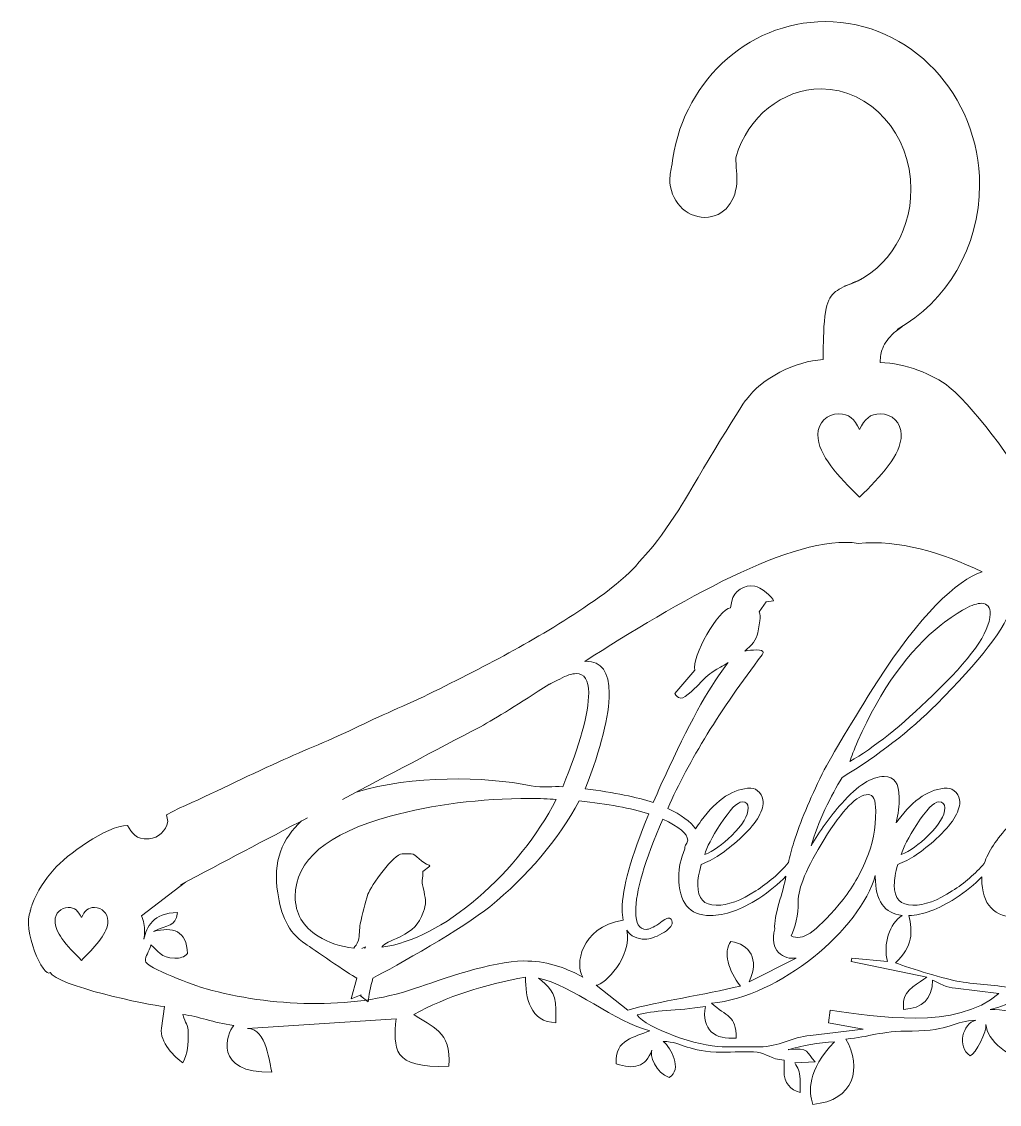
# Model space of a CAD drawing. Header units: millimetres. Extents: x -1234 to 1259, y 230 to 2117.
# Drawn here: x -703.9 to -439.3, y 1793.5 to 2086.4 of the extents above; entities that cross this region are included whole.
import ezdxf

# ---------------------------------------------------------------- set-up
doc = ezdxf.new("R2010")
doc.units = ezdxf.units.MM
doc.header["$MEASUREMENT"] = 0
doc.layers.add('layer 1', color=7, linetype='Continuous')

msp = doc.modelspace()

# ---------------------------------------------------------------- linework, layer by layer
at = {"layer": 'layer 1', "color": 250, "lineweight": 9}
for points, knots in [([(-527.9581, 2047.3845), (-525.5399, 2069.3457), (-507.8814, 2086.3915), (-486.4572, 2086.3915), (-486.4572, 2086.3915), (-463.3817, 2086.3915), (-444.6736, 2066.6144), (-444.6736, 2042.2211), (-444.6736, 2042.2211), (-444.6736, 2025.28), (-453.6937, 2010.5669), (-466.9362, 2003.1579)], [0, 0, 0, 0, 0.25, 0.25, 0.25, 0.25, 0.5, 0.5, 0.5, 0.5, 1, 1, 1, 1]), ([(-510.5632, 2049.9503), (-507.2588, 2060.5658), (-498.2104, 2068.1861), (-487.5673, 2068.1861), (-487.5673, 2068.1861), (-474.1245, 2068.1861), (-463.2295, 2056.0349), (-463.2295, 2041.0473), (-463.2295, 2041.0473), (-463.2295, 2028.4734), (-470.8958, 2017.8975), (-481.3005, 2014.8148)], [0, 0, 0, 0, 0.25, 0.25, 0.25, 0.25, 0.5, 0.5, 0.5, 0.5, 1, 1, 1, 1]), ([(-510.5632, 2049.9503), (-510.7306, 2048.923), (-510.323, 2045.1194), (-510.323, 2043.7401), (-510.323, 2043.7401), (-510.323, 2038.0563), (-513.7357, 2033.4504), (-518.9901, 2033.4504), (-518.9901, 2033.4504), (-524.2426, 2033.4504), (-528.5026, 2038.0563), (-528.5026, 2043.7401), (-528.5026, 2043.7401), (-528.5026, 2044.766), (-528.0579, 2046.383), (-527.9405, 2047.5501)], [0, 0, 0, 0, 0.2, 0.2, 0.2, 0.2, 0.4, 0.4, 0.4, 0.4, 0.6, 0.6, 0.6, 0.6, 1, 1, 1, 1]), ([(-476.7031, 2016.6331), (-478.6289, 2015.8871), (-480.5551, 2015.1399), (-482.0826, 2014.3302), (-482.0826, 2014.3302), (-483.6084, 2013.5219), (-484.7351, 2012.6481), (-485.4964, 2011.0183), (-485.4964, 2011.0183), (-486.2584, 2009.39), (-486.6574, 2007.0021), (-486.8555, 2002.1277), (-486.8555, 2002.1277), (-486.9404, 2000.0391), (-486.99, 1997.496), (-486.9949, 1994.9719)], [0, 0, 0, 0, 0.2, 0.2, 0.2, 0.2, 0.4, 0.4, 0.4, 0.4, 0.6, 0.6, 0.6, 0.6, 1, 1, 1, 1]), ([(-465.6238, 2003.9237), (-465.9825, 2003.5852), (-467.6335, 2002.4857), (-467.9571, 2002.1553), (-467.9571, 2002.1553), (-469.2501, 2000.8287), (-470.2933, 1999.5364), (-470.8809, 1998.0967), (-470.8809, 1998.0967), (-471.3295, 1996.9958), (-471.5135, 1995.8071), (-471.5598, 1994.2007)], [0, 0, 0, 0, 0.25, 0.25, 0.25, 0.25, 0.5, 0.5, 0.5, 0.5, 1, 1, 1, 1]), ([(-486.9949, 1994.9719), (-494.3523, 1994.6341), (-503.9052, 1989.8018), (-507.7293, 1984.1565), (-507.7293, 1984.1565), (-508.7637, 1983.6103), (-523.3699, 1958.7281), (-526.0549, 1954.3738), (-526.0549, 1954.3738), (-526.0549, 1954.3738), (-530.7549, 1947.4953), (-530.7549, 1947.4953), (-530.7549, 1947.4953), (-533.8701, 1943.0829), (-534.8002, 1942.7281), (-537.7989, 1938.9684), (-537.7989, 1938.9684), (-539.0933, 1937.346), (-544.2143, 1933.1965), (-546.1936, 1931.681), (-546.1936, 1931.681), (-561.2594, 1920.9763), (-574.2249, 1914.2097), (-590.9155, 1905.8486), (-590.9155, 1905.8486), (-598.5669, 1902.0174), (-605.8267, 1899.1035), (-612.4388, 1895.8607), (-612.4388, 1895.8607), (-620.4237, 1891.9456), (-627.0811, 1889.5157), (-634.2981, 1886.1426), (-634.2981, 1886.1426), (-643.3274, 1882.0939), (-652.1709, 1877.5796), (-661.2151, 1873.6055), (-661.2151, 1873.6055), (-661.2151, 1873.6055), (-664.643, 1871.7935), (-664.643, 1871.7935), (-664.643, 1871.7935), (-664.643, 1871.7935), (-664.2927, 1869.9735), (-664.2927, 1869.9735), (-664.2927, 1869.9735), (-664.8832, 1867.4827), (-666.8267, 1865.5041), (-669.3865, 1865.3226), (-669.3865, 1865.3226), (-673.2127, 1865.0502), (-673.8923, 1866.9524), (-675.2164, 1868.915), (-675.2164, 1868.915), (-680.8386, 1869.0031), (-691.9448, 1860.7606), (-695.0795, 1857.1158), (-695.0795, 1857.1158), (-697.5034, 1854.2971), (-699.7232, 1851.1699), (-701.0279, 1847.5591), (-701.0279, 1847.5591), (-701.1789, 1847.1438), (-701.3724, 1846.5442), (-701.5797, 1845.8239)], [0, 0, 0, 0, 0.05882353, 0.05882353, 0.05882353, 0.05882353, 0.11764706, 0.11764706, 0.11764706, 0.11764706, 0.17647059, 0.17647059, 0.17647059, 0.17647059, 0.23529412, 0.23529412, 0.23529412, 0.23529412, 0.29411765, 0.29411765, 0.29411765, 0.29411765, 0.35294118, 0.35294118, 0.35294118, 0.35294118, 0.41176471, 0.41176471, 0.41176471, 0.41176471, 0.47058824, 0.47058824, 0.47058824, 0.47058824, 0.52941176, 0.52941176, 0.52941176, 0.52941176, 0.58823529, 0.58823529, 0.58823529, 0.58823529, 0.64705882, 0.64705882, 0.64705882, 0.64705882, 0.70588235, 0.70588235, 0.70588235, 0.70588235, 0.76470588, 0.76470588, 0.76470588, 0.76470588, 0.82352941, 0.82352941, 0.82352941, 0.82352941, 0.88235294, 0.88235294, 0.88235294, 0.88235294, 1, 1, 1, 1]), ([(-252.0482, 1839.896), (-252.6103, 1852.085), (-273.6082, 1866.5802), (-281.2161, 1869.3586), (-281.2161, 1869.3586), (-282.241, 1868.5924), (-283.2905, 1867.3599), (-284.3472, 1866.86), (-284.3472, 1866.86), (-286.9778, 1865.6116), (-291.1291, 1866.7525), (-290.6151, 1870.5625), (-290.6151, 1870.5625), (-290.6151, 1870.5625), (-290.5022, 1873.4056), (-290.5022, 1873.4056), (-290.5022, 1873.4056), (-290.5022, 1873.4056), (-291.3601, 1873.7703), (-291.3601, 1873.7703), (-291.3601, 1873.7703), (-301.6831, 1878.2468), (-311.9852, 1882.6952), (-322.3117, 1887.154), (-322.3117, 1887.154), (-333.1387, 1892.0479), (-343.7939, 1896.2767), (-354.3949, 1901.64), (-354.3949, 1901.64), (-356.0692, 1902.4879), (-357.6194, 1903.2549), (-359.604, 1904.1279), (-359.604, 1904.1279), (-388.4843, 1916.8462), (-410.3581, 1930.093), (-428.3753, 1955.3271), (-428.3753, 1955.3271), (-433.6399, 1964.7707), (-444.8264, 1980.7304), (-452.8627, 1987.5544), (-452.8627, 1987.5544), (-457.3777, 1991.0838), (-464.773, 1993.9184), (-471.5598, 1994.2007)], [0, 0, 0, 0, 0.08333333, 0.08333333, 0.08333333, 0.08333333, 0.16666667, 0.16666667, 0.16666667, 0.16666667, 0.25, 0.25, 0.25, 0.25, 0.33333333, 0.33333333, 0.33333333, 0.33333333, 0.41666667, 0.41666667, 0.41666667, 0.41666667, 0.5, 0.5, 0.5, 0.5, 0.58333333, 0.58333333, 0.58333333, 0.58333333, 0.66666667, 0.66666667, 0.66666667, 0.66666667, 0.75, 0.75, 0.75, 0.75, 0.83333333, 0.83333333, 0.83333333, 0.83333333, 1, 1, 1, 1]), ([(-477.1442, 1976.0859), (-475.7345, 1978.9071), (-474.3248, 1980.3172), (-471.5043, 1980.3172), (-471.5043, 1980.3172), (-468.3916, 1980.3172), (-465.8643, 1977.79), (-465.8643, 1974.6769), (-465.8643, 1974.6769), (-465.8643, 1969.0363), (-471.5043, 1963.3977), (-477.1442, 1957.7571), (-477.1442, 1957.7571), (-482.7848, 1963.3977), (-488.4234, 1969.0363), (-488.4234, 1974.6769), (-488.4234, 1974.6769), (-488.4234, 1977.79), (-485.8979, 1980.3172), (-482.7848, 1980.3172), (-482.7848, 1980.3172), (-479.9654, 1980.3172), (-478.5539, 1978.9071), (-477.1442, 1976.0859)], [0, 0, 0, 0, 0.14285714, 0.14285714, 0.14285714, 0.14285714, 0.28571429, 0.28571429, 0.28571429, 0.28571429, 0.42857143, 0.42857143, 0.42857143, 0.42857143, 0.57142857, 0.57142857, 0.57142857, 0.57142857, 0.71428571, 0.71428571, 0.71428571, 0.71428571, 1, 1, 1, 1]), ([(-508.146, 1916.1277), (-507.2337, 1916.3195), (-506.1795, 1916.4153), (-504.9813, 1916.4153), (-504.9813, 1916.4153), (-503.8093, 1916.4153), (-503.2235, 1916.1925), (-503.2235, 1915.7499), (-503.2235, 1915.7499), (-503.2235, 1915.5727), (-503.3137, 1915.3516), (-503.4923, 1915.0845), (-503.4923, 1915.0845), (-514.7666, 1900.359), (-523.291, 1886.5215), (-529.0629, 1873.5719), (-529.0629, 1873.5719), (-525.3545, 1871.8034), (-522.8372, 1869.9635), (-521.5123, 1868.0515), (-521.5123, 1868.0515), (-521.0401, 1868.7746), (-520.531, 1869.5058), (-519.9855, 1870.2451), (-519.9855, 1870.2451), (-515.6563, 1876.0991), (-511.1919, 1879.0254), (-506.5934, 1879.0254), (-506.5934, 1879.0254), (-505.6913, 1879.0254), (-504.8996, 1878.6274), (-504.2243, 1877.829), (-504.2243, 1877.829), (-503.5489, 1877.0302), (-503.2111, 1876.1883), (-503.2111, 1875.3021), (-503.2111, 1875.3021), (-503.2111, 1872.552), (-505.329, 1869.2249), (-509.5685, 1865.3226), (-509.5685, 1865.3226), (-513.3568, 1861.8618), (-516.83, 1859.5557), (-519.9855, 1858.4021), (-519.9855, 1858.4021), (-520.6173, 1856.1858), (-520.9325, 1854.3222), (-520.9325, 1852.8141), (-520.9325, 1852.8141), (-520.9325, 1849.1772), (-519.2649, 1847.3589), (-515.9276, 1847.3589), (-515.9276, 1847.3589), (-512.7703, 1847.3589), (-509.208, 1848.6451), (-505.2392, 1851.2187), (-505.2392, 1851.2187), (-501.812, 1853.436), (-498.8818, 1855.9622), (-496.4452, 1858.8018), (-496.4452, 1858.8018), (-496.4452, 1858.8018), (-496.414, 1858.8457), (-496.414, 1858.8457), (-496.414, 1858.8457), (-496.0242, 1860.5763), (-495.5151, 1862.4466), (-494.89, 1864.4563), (-494.89, 1864.4563), (-493.2207, 1869.8231), (-490.6733, 1875.9657), (-487.2471, 1882.8852), (-487.2471, 1882.8852), (-484.3605, 1888.4724), (-479.3477, 1896.8512), (-472.2291, 1908.0331), (-472.2291, 1908.0331), (-461.2198, 1925.3261), (-450.6312, 1935.5702), (-443.9728, 1937.5378)], [0, 0, 0, 0, 0.04761905, 0.04761905, 0.04761905, 0.04761905, 0.0952381, 0.0952381, 0.0952381, 0.0952381, 0.14285714, 0.14285714, 0.14285714, 0.14285714, 0.19047619, 0.19047619, 0.19047619, 0.19047619, 0.23809524, 0.23809524, 0.23809524, 0.23809524, 0.28571429, 0.28571429, 0.28571429, 0.28571429, 0.33333333, 0.33333333, 0.33333333, 0.33333333, 0.38095238, 0.38095238, 0.38095238, 0.38095238, 0.42857143, 0.42857143, 0.42857143, 0.42857143, 0.47619048, 0.47619048, 0.47619048, 0.47619048, 0.52380952, 0.52380952, 0.52380952, 0.52380952, 0.57142857, 0.57142857, 0.57142857, 0.57142857, 0.61904762, 0.61904762, 0.61904762, 0.61904762, 0.66666667, 0.66666667, 0.66666667, 0.66666667, 0.71428571, 0.71428571, 0.71428571, 0.71428571, 0.76190476, 0.76190476, 0.76190476, 0.76190476, 0.80952381, 0.80952381, 0.80952381, 0.80952381, 0.85714286, 0.85714286, 0.85714286, 0.85714286, 0.9047619, 0.9047619, 0.9047619, 0.9047619, 1, 1, 1, 1]), ([(-512.6553, 1913.0168), (-513.457, 1912.5378), (-514.1903, 1912.1228), (-514.774, 1911.7801), (-514.774, 1911.7801), (-517.6373, 1910.1057), (-517.8358, 1909.9476), (-520.1536, 1907.6245), (-520.1536, 1907.6245), (-520.993, 1906.7843), (-524.3555, 1903.1887), (-525.4769, 1903.3861), (-525.4769, 1903.3861), (-526.5332, 1903.5725), (-526.6917, 1903.9776), (-527.17, 1904.6497), (-527.17, 1904.6497), (-527.17, 1904.6497), (-521.7055, 1910.9484), (-521.7055, 1910.9484), (-521.7055, 1910.9484), (-522.6978, 1914.493), (-515.3025, 1927.5456), (-512.0242, 1927.8289), (-512.0242, 1927.8289), (-512.0242, 1927.8289), (-511.7119, 1929.6016), (-511.7119, 1929.6016), (-511.7119, 1929.6016), (-511.217, 1932.4076), (-508.1931, 1934.1612), (-505.5073, 1933.6882), (-505.5073, 1933.6882), (-504.0435, 1933.4303), (-500.4939, 1930.6753), (-500.4125, 1929.7417), (-500.4125, 1929.7417), (-500.4125, 1929.7417), (-502.4438, 1929.4219), (-502.4438, 1929.4219), (-502.4438, 1929.4219), (-502.4438, 1929.4219), (-504.2897, 1926.7694), (-504.2897, 1926.7694), (-504.2897, 1926.7694), (-504.0721, 1925.9954), (-503.926, 1925.3721), (-504.116, 1924.3009), (-504.116, 1924.3009), (-504.116, 1924.3009), (-504.6887, 1921.0513), (-504.6887, 1921.0513), (-504.6887, 1921.0513), (-505.0047, 1919.2549), (-506.4161, 1917.5824), (-508.146, 1916.1277)], [0, 0, 0, 0, 0.06666667, 0.06666667, 0.06666667, 0.06666667, 0.13333333, 0.13333333, 0.13333333, 0.13333333, 0.2, 0.2, 0.2, 0.2, 0.26666667, 0.26666667, 0.26666667, 0.26666667, 0.33333333, 0.33333333, 0.33333333, 0.33333333, 0.4, 0.4, 0.4, 0.4, 0.46666667, 0.46666667, 0.46666667, 0.46666667, 0.53333333, 0.53333333, 0.53333333, 0.53333333, 0.6, 0.6, 0.6, 0.6, 0.66666667, 0.66666667, 0.66666667, 0.66666667, 0.73333333, 0.73333333, 0.73333333, 0.73333333, 0.8, 0.8, 0.8, 0.8, 0.86666667, 0.86666667, 0.86666667, 0.86666667, 1, 1, 1, 1]), ([(-436.0897, 1933.4554), (-435.5923, 1931.9658), (-435.5049, 1930.3056), (-435.841, 1928.8219), (-435.841, 1928.8219), (-437.2489, 1922.5919), (-444.8759, 1913.1965), (-456.2655, 1901.7786), (-456.2655, 1901.7786), (-463.5454, 1894.4796), (-472.094, 1887.8969), (-481.8339, 1881.9527), (-481.8339, 1881.9527), (-483.3682, 1879.5588), (-484.9233, 1876.6527), (-486.5011, 1873.2386), (-486.5011, 1873.2386), (-488.0806, 1869.8231), (-489.3205, 1866.5632), (-490.2222, 1863.459), (-490.2222, 1863.459), (-487.9681, 1867.4505), (-485.2173, 1871.265), (-481.9701, 1874.902), (-481.9701, 1874.902), (-477.6409, 1879.7799), (-473.8072, 1882.2198), (-470.4699, 1882.2198), (-470.4699, 1882.2198), (-467.7647, 1882.2198), (-466.4119, 1880.3127), (-466.4119, 1876.4992), (-466.4119, 1876.4992), (-466.4119, 1874.3356), (-466.6843, 1872.0581), (-467.2288, 1869.6636), (-467.2288, 1869.6636), (-467.089, 1869.856), (-466.9489, 1870.0502), (-466.8042, 1870.2451), (-466.8042, 1870.2451), (-462.4767, 1876.0991), (-458.012, 1879.0254), (-453.4121, 1879.0254), (-453.4121, 1879.0254), (-452.5097, 1879.0254), (-451.7201, 1878.6274), (-451.0437, 1877.829), (-451.0437, 1877.829), (-450.3673, 1877.0302), (-450.0288, 1876.1883), (-450.0288, 1875.3021), (-450.0288, 1875.3021), (-450.0288, 1872.552), (-452.1485, 1869.2249), (-456.3872, 1865.3226), (-456.3872, 1865.3226), (-460.1756, 1861.8618), (-463.6477, 1859.5557), (-466.8042, 1858.4021), (-466.8042, 1858.4021), (-467.4361, 1856.1858), (-467.752, 1854.3222), (-467.752, 1852.8141), (-467.752, 1852.8141), (-467.752, 1849.1772), (-466.0826, 1847.3589), (-462.7456, 1847.3589), (-462.7456, 1847.3589), (-459.5883, 1847.3589), (-456.026, 1848.6451), (-452.0586, 1851.2187), (-452.0586, 1851.2187), (-448.6863, 1853.3989), (-445.7961, 1855.8809), (-443.3856, 1858.6635), (-443.3856, 1858.6635), (-442.3406, 1861.8678), (-440.1133, 1865.2837), (-436.702, 1868.915), (-436.702, 1868.915), (-434.0372, 1871.7521), (-431.4587, 1873.8206), (-428.9643, 1875.1196)], [0, 0, 0, 0, 0.04545455, 0.04545455, 0.04545455, 0.04545455, 0.09090909, 0.09090909, 0.09090909, 0.09090909, 0.13636364, 0.13636364, 0.13636364, 0.13636364, 0.18181818, 0.18181818, 0.18181818, 0.18181818, 0.22727273, 0.22727273, 0.22727273, 0.22727273, 0.27272727, 0.27272727, 0.27272727, 0.27272727, 0.31818182, 0.31818182, 0.31818182, 0.31818182, 0.36363636, 0.36363636, 0.36363636, 0.36363636, 0.40909091, 0.40909091, 0.40909091, 0.40909091, 0.45454545, 0.45454545, 0.45454545, 0.45454545, 0.5, 0.5, 0.5, 0.5, 0.54545455, 0.54545455, 0.54545455, 0.54545455, 0.59090909, 0.59090909, 0.59090909, 0.59090909, 0.63636364, 0.63636364, 0.63636364, 0.63636364, 0.68181818, 0.68181818, 0.68181818, 0.68181818, 0.72727273, 0.72727273, 0.72727273, 0.72727273, 0.77272727, 0.77272727, 0.77272727, 0.77272727, 0.81818182, 0.81818182, 0.81818182, 0.81818182, 0.86363636, 0.86363636, 0.86363636, 0.86363636, 0.90909091, 0.90909091, 0.90909091, 0.90909091, 1, 1, 1, 1]), ([(-441.7894, 1926.1284), (-441.7894, 1927.9909), (-442.5556, 1928.968), (-444.0888, 1929.0554), (-444.0888, 1929.0554), (-446.4353, 1929.0554), (-450.0875, 1927.1037), (-455.0471, 1923.2011), (-455.0471, 1923.2011), (-463.7966, 1916.3715), (-471.3284, 1905.9049), (-477.6409, 1891.7992), (-477.6409, 1891.7992), (-478.6328, 1889.4057), (-479.3555, 1887.5421), (-479.8059, 1886.2116), (-479.8059, 1886.2116), (-473.3112, 1889.9366), (-465.8265, 1895.9254), (-457.3476, 1904.175), (-457.3476, 1904.175), (-447.1563, 1913.8428), (-441.9709, 1921.1613), (-441.7894, 1926.1284)], [0, 0, 0, 0, 0.14285714, 0.14285714, 0.14285714, 0.14285714, 0.28571429, 0.28571429, 0.28571429, 0.28571429, 0.42857143, 0.42857143, 0.42857143, 0.42857143, 0.57142857, 0.57142857, 0.57142857, 0.57142857, 0.71428571, 0.71428571, 0.71428571, 0.71428571, 1, 1, 1, 1]), ([(-551.5212, 1913.3444), (-551.3825, 1913.3504), (-551.2463, 1913.3553), (-551.1154, 1913.3553), (-551.1154, 1913.3553), (-546.9658, 1913.3553), (-544.8914, 1910.4719), (-544.8914, 1904.706), (-544.8914, 1904.706), (-544.8914, 1898.5853), (-547.0564, 1889.9812), (-551.385, 1878.8927), (-551.385, 1878.8927), (-543.4481, 1877.829), (-537.315, 1876.5855), (-532.9864, 1875.1677), (-532.9864, 1875.1677), (-531.633, 1878.2719), (-530.1903, 1881.4652), (-528.6572, 1884.7488), (-528.6572, 1884.7488), (-522.523, 1897.9552), (-517.188, 1907.3786), (-512.6553, 1913.0175)], [0, 0, 0, 0, 0.14285714, 0.14285714, 0.14285714, 0.14285714, 0.28571429, 0.28571429, 0.28571429, 0.28571429, 0.42857143, 0.42857143, 0.42857143, 0.42857143, 0.57142857, 0.57142857, 0.57142857, 0.57142857, 0.71428571, 0.71428571, 0.71428571, 0.71428571, 1, 1, 1, 1]), ([(-613.3589, 1877.962), (-598.2365, 1882.6072), (-578.5609, 1882.1965), (-565.9955, 1879.6919), (-565.9955, 1879.6919), (-562.8198, 1879.059), (-559.9094, 1879.6027), (-557.4745, 1879.4255), (-557.4745, 1879.4255), (-552.783, 1890.8684), (-550.4383, 1899.3388), (-550.4383, 1904.8386), (-550.4383, 1904.8386), (-550.4383, 1908.2984), (-551.5657, 1910.0283), (-553.8206, 1910.0283), (-553.8206, 1910.0283), (-554.9926, 1910.0283), (-556.4822, 1909.5401), (-558.2853, 1908.5648), (-558.2853, 1908.5648), (-560.0471, 1907.6121), (-561.0351, 1907.1246), (-561.2477, 1907.102)], [0, 0, 0, 0, 0.14285714, 0.14285714, 0.14285714, 0.14285714, 0.28571429, 0.28571429, 0.28571429, 0.28571429, 0.42857143, 0.42857143, 0.42857143, 0.42857143, 0.57142857, 0.57142857, 0.57142857, 0.57142857, 0.71428571, 0.71428571, 0.71428571, 0.71428571, 1, 1, 1, 1]), ([(-606.3771, 1835.9951), (-598.0617, 1837.2149), (-589.4276, 1841.6676), (-580.473, 1849.3544), (-580.473, 1849.3544), (-571.4522, 1857.1611), (-564.3731, 1866.0323), (-559.232, 1875.9657), (-559.232, 1875.9657), (-561.3057, 1876.143), (-563.6504, 1876.2321), (-566.2668, 1876.2321), (-566.2668, 1876.2321), (-579.8857, 1876.2321), (-592.5134, 1874.6356), (-604.1471, 1871.4423), (-604.1471, 1871.4423), (-621.2841, 1866.7408), (-629.8521, 1859.5111), (-629.8521, 1849.7527), (-629.8521, 1849.7527), (-629.8521, 1845.1419), (-627.7776, 1841.5491), (-623.6288, 1838.9759), (-623.6288, 1838.9759), (-620.8412, 1837.2198), (-617.6294, 1836.1579), (-613.9939, 1835.7935)], [0, 0, 0, 0, 0.125, 0.125, 0.125, 0.125, 0.25, 0.25, 0.25, 0.25, 0.375, 0.375, 0.375, 0.375, 0.5, 0.5, 0.5, 0.5, 0.625, 0.625, 0.625, 0.625, 0.75, 0.75, 0.75, 0.75, 1, 1, 1, 1]), ([(-608.8538, 1827.6429), (-608.8538, 1827.6429), (-608.8538, 1827.6429), (-608.8538, 1827.6429), (-608.8538, 1827.6429), (-602.7653, 1830.785), (-584.1481, 1841.3132), (-577.2258, 1846.9598), (-577.2258, 1846.9598), (-566.87, 1855.4061), (-558.781, 1864.9225), (-553.0098, 1875.5656), (-553.0098, 1875.5656), (-545.2519, 1874.7683), (-538.9844, 1873.6157), (-534.2037, 1872.1077), (-534.2037, 1872.1077), (-538.9844, 1860.4882), (-541.3737, 1851.8823), (-541.3737, 1846.2944), (-541.3737, 1846.2944), (-541.3737, 1845.1907), (-541.287, 1844.2016), (-541.1158, 1843.3228)], [0, 0, 0, 0, 0.14285714, 0.14285714, 0.14285714, 0.14285714, 0.28571429, 0.28571429, 0.28571429, 0.28571429, 0.42857143, 0.42857143, 0.42857143, 0.42857143, 0.57142857, 0.57142857, 0.57142857, 0.57142857, 0.71428571, 0.71428571, 0.71428571, 0.71428571, 1, 1, 1, 1]), ([(-507.269, 1873.7049), (-507.269, 1874.7683), (-507.811, 1875.3021), (-508.8931, 1875.3021), (-508.8931, 1875.3021), (-510.2456, 1875.3021), (-512.2294, 1873.2602), (-514.844, 1869.1803), (-514.844, 1869.1803), (-517.0989, 1865.7206), (-518.4976, 1863.0154), (-519.0389, 1861.0637), (-519.0389, 1861.0637), (-516.6938, 1862.039), (-514.2582, 1863.7689), (-511.732, 1866.2534), (-511.732, 1866.2534), (-508.7569, 1869.0922), (-507.269, 1871.5749), (-507.269, 1873.7049)], [0, 0, 0, 0, 0.16666667, 0.16666667, 0.16666667, 0.16666667, 0.33333333, 0.33333333, 0.33333333, 0.33333333, 0.5, 0.5, 0.5, 0.5, 0.66666667, 0.66666667, 0.66666667, 0.66666667, 1, 1, 1, 1]), ([(-495.6672, 1839.0682), (-492.5082, 1837.6769), (-489.4401, 1839.6834), (-482.6465, 1847.6245), (-482.6465, 1847.6245), (-479.6806, 1851.0917), (-477.2358, 1855.1196), (-475.3397, 1859.7329), (-475.3397, 1859.7329), (-473.6282, 1863.7254), (-472.7693, 1868.1152), (-472.7693, 1872.9057), (-472.7693, 1872.9057), (-472.7693, 1875.8327), (-473.4467, 1877.2955), (-474.7991, 1877.2955), (-474.7991, 1877.2955), (-477.776, 1877.2955), (-481.7441, 1873.2602), (-486.7052, 1865.1889), (-486.7052, 1865.1889), (-491.3949, 1857.6486), (-493.8146, 1852.0161), (-493.74, 1848.2899), (-493.74, 1848.2899), (-493.6692, 1844.7343), (-494.6077, 1841.1823), (-495.6672, 1839.0682)], [0, 0, 0, 0, 0.125, 0.125, 0.125, 0.125, 0.25, 0.25, 0.25, 0.25, 0.375, 0.375, 0.375, 0.375, 0.5, 0.5, 0.5, 0.5, 0.625, 0.625, 0.625, 0.625, 0.75, 0.75, 0.75, 0.75, 1, 1, 1, 1]), ([(-454.0878, 1873.7049), (-454.0878, 1874.7683), (-454.6294, 1875.3021), (-455.7108, 1875.3021), (-455.7108, 1875.3021), (-457.0643, 1875.3021), (-459.0478, 1873.2602), (-461.6642, 1869.1803), (-461.6642, 1869.1803), (-463.9194, 1865.7206), (-465.3163, 1863.0154), (-465.8576, 1861.0637), (-465.8576, 1861.0637), (-463.5125, 1862.039), (-461.0776, 1863.7689), (-458.5522, 1866.2534), (-458.5522, 1866.2534), (-455.5771, 1869.0922), (-454.0878, 1871.5749), (-454.0878, 1873.7049)], [0, 0, 0, 0, 0.16666667, 0.16666667, 0.16666667, 0.16666667, 0.33333333, 0.33333333, 0.33333333, 0.33333333, 0.5, 0.5, 0.5, 0.5, 0.66666667, 0.66666667, 0.66666667, 0.66666667, 1, 1, 1, 1]), ([(-628.1346, 1870.1786), (-633.2863, 1865.5013), (-635.9851, 1859.1439), (-634.5871, 1850.6859), (-634.5871, 1850.6859), (-633.6302, 1844.9017), (-632.0673, 1840.2101), (-627.0121, 1836.8477), (-627.0121, 1836.8477), (-625.325, 1835.7263), (-615.3986, 1828.8351), (-613.1597, 1827.6412), (-613.1597, 1827.6412), (-613.1597, 1827.6412), (-613.1597, 1827.6412), (-613.1597, 1827.6412)], [0, 0, 0, 0, 0.2, 0.2, 0.2, 0.2, 0.4, 0.4, 0.4, 0.4, 0.6, 0.6, 0.6, 0.6, 1, 1, 1, 1]), ([(-540.0874, 1840.5933), (-539.0597, 1838.9833), (-537.4141, 1838.1778), (-535.1514, 1838.1778), (-535.1514, 1838.1778), (-533.9777, 1838.1778), (-532.4689, 1838.6886), (-530.618, 1839.7092), (-530.618, 1839.7092), (-528.7704, 1840.7291), (-527.8453, 1841.7256), (-527.8453, 1842.702), (-527.8453, 1842.702), (-527.8453, 1843.5001), (-528.2521, 1843.8991), (-529.0629, 1843.8991), (-529.0629, 1843.8991), (-529.2444, 1843.8991), (-530.0549, 1843.3894), (-531.4992, 1842.3691), (-531.4992, 1842.3691), (-532.9401, 1841.3492), (-534.0675, 1840.8395), (-534.8801, 1840.8395), (-534.8801, 1840.8395), (-536.7738, 1840.8395), (-537.7215, 1842.4356), (-537.7215, 1845.629), (-537.7215, 1845.629), (-537.7215, 1851.0397), (-535.2852, 1859.3784), (-530.4153, 1870.6449), (-530.4153, 1870.6449), (-525.9071, 1868.6034), (-523.6522, 1866.6963), (-523.6522, 1864.9225), (-523.6522, 1864.9225), (-523.6522, 1864.5663), (-523.7856, 1864.2125), (-524.0573, 1863.8581), (-524.0573, 1863.8581), (-524.3275, 1863.5036), (-524.463, 1863.1926), (-524.463, 1862.9263), (-524.463, 1862.9263), (-524.463, 1862.8088), (-524.457, 1862.6977), (-524.4443, 1862.5927), (-524.4443, 1862.5927), (-525.53, 1859.9682), (-526.0744, 1857.4636), (-526.0744, 1855.0757), (-526.0744, 1855.0757), (-526.0744, 1848.0688), (-523.232, 1844.5645), (-517.551, 1844.5645), (-517.551, 1844.5645), (-513.5829, 1844.5645), (-509.208, 1846.1172), (-504.4284, 1849.2217), (-504.4284, 1849.2217), (-501.5088, 1851.1161), (-499.0622, 1853.1233), (-497.0879, 1855.2398), (-497.0879, 1855.2398), (-497.66, 1851.2438), (-500.4872, 1844.3141), (-500.0991, 1840.9721)], [0, 0, 0, 0, 0.05555556, 0.05555556, 0.05555556, 0.05555556, 0.11111111, 0.11111111, 0.11111111, 0.11111111, 0.16666667, 0.16666667, 0.16666667, 0.16666667, 0.22222222, 0.22222222, 0.22222222, 0.22222222, 0.27777778, 0.27777778, 0.27777778, 0.27777778, 0.33333333, 0.33333333, 0.33333333, 0.33333333, 0.38888889, 0.38888889, 0.38888889, 0.38888889, 0.44444444, 0.44444444, 0.44444444, 0.44444444, 0.5, 0.5, 0.5, 0.5, 0.55555556, 0.55555556, 0.55555556, 0.55555556, 0.61111111, 0.61111111, 0.61111111, 0.61111111, 0.66666667, 0.66666667, 0.66666667, 0.66666667, 0.72222222, 0.72222222, 0.72222222, 0.72222222, 0.77777778, 0.77777778, 0.77777778, 0.77777778, 0.83333333, 0.83333333, 0.83333333, 0.83333333, 0.88888889, 0.88888889, 0.88888889, 0.88888889, 1, 1, 1, 1]), ([(-606.3771, 1835.9951), (-605.4973, 1837.4233), (-604.3169, 1837.4031), (-601.4518, 1838.8556), (-601.4518, 1838.8556), (-597.8831, 1840.6654), (-596.5377, 1841.8222), (-595.1298, 1845.6881), (-595.1298, 1845.6881), (-594.4071, 1847.6716), (-594.4743, 1848.6738), (-594.9971, 1851.0245), (-594.9971, 1851.0245), (-595.7835, 1854.5617), (-595.4354, 1852.9075), (-595.2869, 1856.5109), (-595.2869, 1856.5109), (-595.2869, 1856.5109), (-593.4006, 1857.9744), (-593.4006, 1857.9744), (-593.4006, 1857.9744), (-593.4006, 1857.9744), (-593.6023, 1858.2333), (-593.6023, 1858.2333), (-593.6023, 1858.2333), (-595.7068, 1858.724), (-597.1151, 1861.293), (-598.4954, 1861.293), (-598.4954, 1861.293), (-598.4954, 1861.293), (-600.9427, 1861.293), (-600.9427, 1861.293), (-600.9427, 1861.293), (-603.1088, 1861.293), (-609.4159, 1852.6369), (-610.1712, 1850.3272), (-610.1712, 1850.3272), (-610.9484, 1847.9436), (-611.7019, 1844.9494), (-612.2414, 1842.303), (-612.2414, 1842.303), (-612.5084, 1841.0008), (-612.4271, 1839.0481), (-612.7412, 1837.9097), (-612.7412, 1837.9097), (-613.1084, 1836.5831), (-613.6267, 1836.3546), (-613.9939, 1835.7935)], [0, 0, 0, 0, 0.07692308, 0.07692308, 0.07692308, 0.07692308, 0.15384615, 0.15384615, 0.15384615, 0.15384615, 0.23076923, 0.23076923, 0.23076923, 0.23076923, 0.30769231, 0.30769231, 0.30769231, 0.30769231, 0.38461538, 0.38461538, 0.38461538, 0.38461538, 0.46153846, 0.46153846, 0.46153846, 0.46153846, 0.53846154, 0.53846154, 0.53846154, 0.53846154, 0.61538462, 0.61538462, 0.61538462, 0.61538462, 0.69230769, 0.69230769, 0.69230769, 0.69230769, 0.76923077, 0.76923077, 0.76923077, 0.76923077, 0.84615385, 0.84615385, 0.84615385, 0.84615385, 1, 1, 1, 1]), ([(-465.5944, 1844.6243), (-470.46, 1845.1072), (-472.892, 1848.5913), (-472.892, 1855.0757), (-472.892, 1855.0757), (-472.892, 1855.2009), (-472.8913, 1855.3272), (-472.8871, 1855.4521), (-472.8871, 1855.4521), (-476.8509, 1840.9276), (-498.8387, 1822.4894), (-517.2284, 1820.8646), (-517.2284, 1820.8646), (-513.1517, 1817.2644), (-510.5179, 1817.5913), (-510.5179, 1811.4278), (-510.5179, 1811.4278), (-516.1402, 1810.9053), (-520.0825, 1813.5988), (-518.8733, 1820.0117), (-518.8733, 1820.0117), (-526.6305, 1818.7088), (-533.0544, 1819.0371), (-537.3635, 1817.6744), (-537.3635, 1817.6744), (-534.8263, 1814.2136), (-520.8048, 1809.0619), (-514.2876, 1809.0619), (-514.2876, 1809.0619), (-514.2876, 1809.0619), (-504.1234, 1809.0619), (-504.1234, 1809.0619), (-504.1234, 1809.0619), (-499.0523, 1809.0619), (-495.5102, 1811.6715), (-490.4348, 1812.1343), (-490.4348, 1812.1343), (-490.4348, 1812.1343), (-476.1905, 1813.8751), (-476.1905, 1813.8751), (-476.1905, 1813.8751), (-476.1905, 1813.8751), (-485.5197, 1815.5176), (-485.5197, 1815.5176), (-485.5197, 1815.5176), (-485.5197, 1815.5176), (-485.1225, 1818.96), (-485.1225, 1818.96), (-485.1225, 1818.96), (-472.8022, 1817.3292), (-450.795, 1813.44), (-439.4369, 1823.5043), (-439.4369, 1823.5043), (-439.4369, 1823.5043), (-451.153, 1824.9569), (-451.153, 1824.9569), (-451.153, 1824.9569), (-453.5911, 1824.9569), (-455.6729, 1826.2845), (-457.4021, 1827.1353), (-457.4021, 1827.1353), (-457.4021, 1821.9308), (-460.1469, 1819.5394), (-465.2123, 1819.1471), (-465.2123, 1819.1471), (-465.2123, 1819.1471), (-465.2123, 1821.3266), (-465.2123, 1821.3266), (-465.2123, 1821.3266), (-465.2123, 1824.5041), (-460.6981, 1826.4593), (-458.9572, 1827.8892), (-458.9572, 1827.8892), (-458.9572, 1827.8892), (-479.4588, 1832.1682), (-479.4588, 1832.1682), (-479.4588, 1832.1682), (-479.4588, 1832.1682), (-479.2363, 1833.0805), (-479.2363, 1833.0805), (-479.2363, 1833.0805), (-479.2363, 1833.0805), (-469.5819, 1832.1134), (-469.5819, 1832.1134), (-469.5819, 1832.1134), (-470.8675, 1836.772), (-469.0785, 1842.4692), (-465.5944, 1844.6243)], [0, 0, 0, 0, 0.04347826, 0.04347826, 0.04347826, 0.04347826, 0.08695652, 0.08695652, 0.08695652, 0.08695652, 0.13043478, 0.13043478, 0.13043478, 0.13043478, 0.17391304, 0.17391304, 0.17391304, 0.17391304, 0.2173913, 0.2173913, 0.2173913, 0.2173913, 0.26086957, 0.26086957, 0.26086957, 0.26086957, 0.30434783, 0.30434783, 0.30434783, 0.30434783, 0.34782609, 0.34782609, 0.34782609, 0.34782609, 0.39130435, 0.39130435, 0.39130435, 0.39130435, 0.43478261, 0.43478261, 0.43478261, 0.43478261, 0.47826087, 0.47826087, 0.47826087, 0.47826087, 0.52173913, 0.52173913, 0.52173913, 0.52173913, 0.56521739, 0.56521739, 0.56521739, 0.56521739, 0.60869565, 0.60869565, 0.60869565, 0.60869565, 0.65217391, 0.65217391, 0.65217391, 0.65217391, 0.69565217, 0.69565217, 0.69565217, 0.69565217, 0.73913043, 0.73913043, 0.73913043, 0.73913043, 0.7826087, 0.7826087, 0.7826087, 0.7826087, 0.82608696, 0.82608696, 0.82608696, 0.82608696, 0.86956522, 0.86956522, 0.86956522, 0.86956522, 0.91304348, 0.91304348, 0.91304348, 0.91304348, 1, 1, 1, 1]), ([(-429.2877, 1844.6569), (-430.8438, 1844.2401), (-432.4368, 1844.0328), (-434.0648, 1844.0328), (-434.0648, 1844.0328), (-440.7391, 1844.0328), (-444.0761, 1847.5361), (-444.0761, 1854.544), (-444.0761, 1854.544), (-444.0761, 1854.7195), (-444.0729, 1854.896), (-444.0637, 1855.0732), (-444.0637, 1855.0732), (-446.0104, 1853.0175), (-448.404, 1851.0666), (-451.246, 1849.2217), (-451.246, 1849.2217), (-455.8134, 1846.2566), (-460.0118, 1844.7067), (-463.8376, 1844.573)], [0, 0, 0, 0, 0.16666667, 0.16666667, 0.16666667, 0.16666667, 0.33333333, 0.33333333, 0.33333333, 0.33333333, 0.5, 0.5, 0.5, 0.5, 0.66666667, 0.66666667, 0.66666667, 0.66666667, 1, 1, 1, 1]), ([(-687.6902, 1844.0732), (-686.7963, 1845.86), (-685.9034, 1846.7568), (-684.1155, 1846.7568), (-684.1155, 1846.7568), (-682.1419, 1846.7568), (-680.5397, 1845.1528), (-680.5397, 1843.1817), (-680.5397, 1843.1817), (-680.5397, 1839.8253), (-683.6896, 1836.4724), (-687.0315, 1833.1159), (-687.0315, 1833.1159), (-687.2508, 1832.8966), (-687.4702, 1832.6762), (-687.6902, 1832.4562), (-687.6902, 1832.4562), (-689.6539, 1834.4206), (-691.6165, 1836.385), (-692.9884, 1838.3483), (-692.9884, 1838.3483), (-694.1134, 1839.9597), (-694.8386, 1841.5693), (-694.8386, 1843.1817), (-694.8386, 1843.1817), (-694.8386, 1845.1528), (-693.2389, 1846.7568), (-691.2653, 1846.7568), (-691.2653, 1846.7568), (-689.4763, 1846.7568), (-688.5834, 1845.86), (-687.6902, 1844.0732)], [0, 0, 0, 0, 0.11111111, 0.11111111, 0.11111111, 0.11111111, 0.22222222, 0.22222222, 0.22222222, 0.22222222, 0.33333333, 0.33333333, 0.33333333, 0.33333333, 0.44444444, 0.44444444, 0.44444444, 0.44444444, 0.55555556, 0.55555556, 0.55555556, 0.55555556, 0.66666667, 0.66666667, 0.66666667, 0.66666667, 0.77777778, 0.77777778, 0.77777778, 0.77777778, 1, 1, 1, 1]), ([(-541.1158, 1843.3228), (-553.0335, 1841.2979), (-554.0399, 1831.0263), (-552.043, 1827.9387), (-552.043, 1827.9387), (-557.425, 1830.7875), (-562.0047, 1832.2959), (-568.0151, 1832.2959), (-568.0151, 1832.2959), (-576.5512, 1832.2959), (-590.44, 1827.2262), (-597.547, 1824.798), (-597.547, 1824.798), (-614.7962, 1818.9009), (-636.5253, 1819.9537), (-653.9761, 1824.7496), (-653.9761, 1824.7496), (-656.7252, 1825.5055), (-670.3897, 1830.5105), (-670.3897, 1832.2959), (-670.3897, 1832.2959), (-670.3897, 1833.7014), (-669.4024, 1834.6576), (-668.9379, 1836.651), (-668.9379, 1836.651), (-666.8953, 1835.1557), (-666.3569, 1833.0225), (-662.403, 1833.0225), (-662.403, 1833.0225), (-660.9883, 1833.0225), (-659.9299, 1833.256), (-658.9913, 1834.3272), (-658.9913, 1834.3272), (-659.2347, 1840.5572), (-662.9375, 1841.5979), (-668.212, 1840.2823), (-668.212, 1840.2823), (-664.2043, 1842.3398), (-662.3545, 1841.31), (-661.6771, 1845.3644), (-661.6771, 1845.3644), (-668.448, 1845.3644), (-669.973, 1841.4494), (-670.8164, 1838.1651)], [0, 0, 0, 0, 0.08333333, 0.08333333, 0.08333333, 0.08333333, 0.16666667, 0.16666667, 0.16666667, 0.16666667, 0.25, 0.25, 0.25, 0.25, 0.33333333, 0.33333333, 0.33333333, 0.33333333, 0.41666667, 0.41666667, 0.41666667, 0.41666667, 0.5, 0.5, 0.5, 0.5, 0.58333333, 0.58333333, 0.58333333, 0.58333333, 0.66666667, 0.66666667, 0.66666667, 0.66666667, 0.75, 0.75, 0.75, 0.75, 0.83333333, 0.83333333, 0.83333333, 0.83333333, 1, 1, 1, 1]), ([(-671.439, 1844.5376), (-670.8938, 1843.1824), (-670.5988, 1841.7299), (-670.5988, 1840.2218), (-670.5988, 1840.2218), (-670.5988, 1839.5472), (-670.6568, 1838.885), (-670.7704, 1838.2383)], [0, 0, 0, 0, 0.33333333, 0.33333333, 0.33333333, 0.33333333, 1, 1, 1, 1]), ([(-463.8376, 1844.573), (-462.764, 1840.1168), (-462.6572, 1836.316), (-467.4336, 1831.7766), (-467.4336, 1831.7766), (-463.5143, 1830.2852), (-453.6809, 1827.2966), (-450.0624, 1826.697), (-450.0624, 1826.697), (-445.2053, 1825.8929), (-439.8133, 1825.8844), (-435.3571, 1824.7319), (-435.3571, 1824.7319), (-435.3571, 1824.7319), (-426.158, 1831.4925), (-426.158, 1831.4925), (-426.158, 1831.4925), (-431.0327, 1831.4925), (-432.261, 1832.1438), (-433.1885, 1835.848), (-433.1885, 1835.848), (-433.1885, 1835.848), (-428.5023, 1835.848), (-428.5023, 1835.848), (-428.5023, 1835.848), (-429.0467, 1838.0179), (-430.0642, 1839.2875), (-430.0642, 1841.6567), (-430.0642, 1841.6567), (-430.0642, 1843.2666), (-429.744, 1843.9578), (-429.2877, 1844.6555)], [0, 0, 0, 0, 0.11111111, 0.11111111, 0.11111111, 0.11111111, 0.22222222, 0.22222222, 0.22222222, 0.22222222, 0.33333333, 0.33333333, 0.33333333, 0.33333333, 0.44444444, 0.44444444, 0.44444444, 0.44444444, 0.55555556, 0.55555556, 0.55555556, 0.55555556, 0.66666667, 0.66666667, 0.66666667, 0.66666667, 0.77777778, 0.77777778, 0.77777778, 0.77777778, 1, 1, 1, 1]), ([(-494.3071, 1833.0738), (-494.3071, 1833.0738), (-507.0168, 1826.6818), (-507.0168, 1826.6818), (-507.0168, 1826.6818), (-504.1723, 1832.8159), (-506.8396, 1836.7536), (-511.9503, 1837.587), (-511.9503, 1837.587), (-514.2165, 1834.7206), (-512.5789, 1829.6282), (-509.3972, 1825.5006), (-509.3972, 1825.5006), (-518.9572, 1823.1715), (-531.5445, 1821.3157), (-539.8621, 1819.0017), (-539.8621, 1819.0017), (-539.8621, 1819.0017), (-548.4116, 1825.761), (-548.4116, 1825.761), (-548.4116, 1825.761), (-546.0493, 1825.761), (-538.7095, 1833.5298), (-540.0874, 1840.5933)], [0, 0, 0, 0, 0.14285714, 0.14285714, 0.14285714, 0.14285714, 0.28571429, 0.28571429, 0.28571429, 0.28571429, 0.42857143, 0.42857143, 0.42857143, 0.42857143, 0.57142857, 0.57142857, 0.57142857, 0.57142857, 0.71428571, 0.71428571, 0.71428571, 0.71428571, 1, 1, 1, 1]), ([(-494.2968, 1833.0812), (-494.2979, 1833.0805), (-494.2993, 1833.0805), (-494.3003, 1833.0805), (-494.3003, 1833.0805), (-497.5567, 1832.4678), (-501.7812, 1835.1178), (-500.0991, 1840.9721)], [0, 0, 0, 0, 0.33333333, 0.33333333, 0.33333333, 0.33333333, 1, 1, 1, 1]), ([(-611.8222, 1835.6598), (-611.8222, 1835.6598), (-610.8366, 1836.1522), (-610.8366, 1836.1522), (-610.8366, 1836.1522), (-610.8366, 1836.1522), (-610.9735, 1835.6495), (-610.9735, 1835.6495)], [0, 0, 0, 0, 0.33333333, 0.33333333, 0.33333333, 0.33333333, 1, 1, 1, 1]), ([(-376.1106, 1825.8618), (-376.1106, 1825.8618), (-405.0709, 1833.6685), (-405.0709, 1833.6685), (-405.0709, 1833.6685), (-405.0709, 1833.6685), (-405.0709, 1831.4925), (-405.0709, 1831.4925), (-405.0709, 1831.4925), (-405.0709, 1826.1667), (-408.8289, 1821.4434), (-414.443, 1821.3266), (-414.443, 1821.3266), (-414.443, 1821.3266), (-414.443, 1824.9569), (-414.443, 1824.9569), (-414.443, 1824.9569), (-414.443, 1830.0315), (-411.8351, 1831.3588), (-408.9742, 1833.6685), (-408.9742, 1833.6685), (-419.3503, 1833.6685), (-431.0228, 1821.477), (-441.7792, 1819.1471), (-441.7792, 1819.1471), (-435.321, 1819.5571), (-425.8145, 1815.8101), (-429.2852, 1805.4281), (-429.2852, 1805.4281), (-436.9171, 1805.0772), (-442.6607, 1811.1968), (-442.9412, 1815.0566), (-442.9412, 1815.0566), (-442.6993, 1813.3696), (-445.6408, 1807.0455), (-447.1892, 1806.6203), (-447.1892, 1806.6203), (-450.9733, 1809.1082), (-449.2056, 1815.4295), (-445.686, 1816.2446), (-445.686, 1816.2446), (-451.4378, 1816.125), (-452.7283, 1813.3215), (-462.8691, 1813.3399), (-462.8691, 1813.3399), (-472.1032, 1813.3568), (-474.1836, 1811.6765), (-480.8332, 1811.1614), (-480.8332, 1811.1614), (-476.3879, 1803.4318), (-478.543, 1794.4769), (-489.7945, 1793.5012), (-489.7945, 1793.5012), (-490.9244, 1797.009), (-491.3355, 1802.627), (-483.9561, 1810.4054), (-483.9561, 1810.4054), (-488.3098, 1810.2282), (-492.458, 1809.4365), (-496.4798, 1808.2631)], [0, 0, 0, 0, 0.0625, 0.0625, 0.0625, 0.0625, 0.125, 0.125, 0.125, 0.125, 0.1875, 0.1875, 0.1875, 0.1875, 0.25, 0.25, 0.25, 0.25, 0.3125, 0.3125, 0.3125, 0.3125, 0.375, 0.375, 0.375, 0.375, 0.4375, 0.4375, 0.4375, 0.4375, 0.5, 0.5, 0.5, 0.5, 0.5625, 0.5625, 0.5625, 0.5625, 0.625, 0.625, 0.625, 0.625, 0.6875, 0.6875, 0.6875, 0.6875, 0.75, 0.75, 0.75, 0.75, 0.8125, 0.8125, 0.8125, 0.8125, 0.875, 0.875, 0.875, 0.875, 1, 1, 1, 1]), ([(-696.1811, 1829.2115), (-694.4452, 1825.6283), (-669.6974, 1820.3166), (-665.1831, 1819.9311), (-665.1831, 1819.9311), (-665.1831, 1819.9311), (-666.0343, 1814.1439), (-666.0343, 1814.1439), (-666.0343, 1814.1439), (-666.6728, 1810.3616), (-662.3198, 1806.108), (-660.2256, 1804.7057), (-660.2256, 1804.7057), (-658.9248, 1807.4169), (-658.7727, 1809.7793), (-658.7727, 1812.6914), (-658.7727, 1812.6914), (-658.7727, 1815.3294), (-659.6348, 1815.2388), (-660.2256, 1817.7746), (-660.2256, 1817.7746), (-655.8624, 1817.4116), (-652.1936, 1815.4918), (-646.4443, 1814.8564), (-646.4443, 1814.8564), (-648.4791, 1812.7813), (-652.0793, 1801.7409), (-636.1599, 1802.2432), (-636.1599, 1802.2432), (-636.8002, 1804.0874), (-637.495, 1814.1666), (-642.7762, 1814.0442), (-642.7762, 1814.0442), (-642.7762, 1814.0442), (-602.5728, 1816.6217), (-602.5728, 1816.6217), (-602.5728, 1816.6217), (-603.1388, 1808.7601), (-603.9185, 1803.0951), (-588.2648, 1803.8479), (-588.2648, 1803.8479), (-587.448, 1813.4272), (-593.0872, 1814.4676), (-597.7543, 1817.8216), (-597.7543, 1817.8216), (-588.7958, 1822.7095), (-578.6331, 1825.9393), (-567.5541, 1827.9136), (-567.5541, 1827.9136), (-567.5541, 1822.3355), (-566.2601, 1815.7514), (-559.3027, 1815.5951), (-559.3027, 1815.5951), (-559.3027, 1815.5951), (-559.3027, 1819.226), (-559.3027, 1819.226), (-559.3027, 1819.226), (-559.3027, 1824.0941), (-561.5332, 1825.514), (-564.0604, 1827.6606), (-564.0604, 1827.6606), (-555.0959, 1825.8367), (-542.9985, 1815.5395), (-533.8914, 1813.4191), (-533.8914, 1813.4191), (-537.9811, 1811.4968), (-543.4067, 1811.3429), (-543.0094, 1804.468), (-543.0094, 1804.468), (-538.2935, 1802.8885), (-535.017, 1803.4831), (-533.3214, 1808.1796), (-533.3214, 1808.1796), (-534.029, 1807.1633), (-532.3522, 1801.8357), (-528.6529, 1800.7946), (-528.6529, 1800.7946), (-525.0435, 1802.9345), (-528.1092, 1808.7417), (-530.2618, 1810.513), (-530.2618, 1810.513), (-524.9134, 1810.3945), (-523.7134, 1807.591), (-514.2876, 1807.6094), (-514.2876, 1807.6094), (-511.7805, 1807.6143), (-507.1339, 1807.8825), (-504.872, 1807.5857), (-504.872, 1807.5857), (-502.2061, 1807.2379), (-501.2736, 1805.7383), (-497.5878, 1805.4306), (-497.5878, 1805.4306), (-497.5878, 1805.4306), (-497.5878, 1802.5273), (-497.5878, 1802.5273), (-497.5878, 1802.5273), (-497.5878, 1799.2515), (-495.8579, 1797.419), (-493.2323, 1796.7183), (-493.2323, 1796.7183), (-493.2323, 1796.7183), (-493.2323, 1800.3485), (-493.2323, 1800.3485), (-493.2323, 1800.3485), (-493.2323, 1802.5634), (-493.9296, 1803.2783), (-494.6842, 1804.7057), (-494.6842, 1804.7057), (-494.6842, 1804.7057), (-489.1921, 1804.9845), (-489.1921, 1804.9845), (-489.1921, 1804.9845), (-491.5605, 1807.6606), (-490.6726, 1808.9855), (-496.4805, 1808.2932)], [0, 0, 0, 0, 0.03333333, 0.03333333, 0.03333333, 0.03333333, 0.06666667, 0.06666667, 0.06666667, 0.06666667, 0.1, 0.1, 0.1, 0.1, 0.13333333, 0.13333333, 0.13333333, 0.13333333, 0.16666667, 0.16666667, 0.16666667, 0.16666667, 0.2, 0.2, 0.2, 0.2, 0.23333333, 0.23333333, 0.23333333, 0.23333333, 0.26666667, 0.26666667, 0.26666667, 0.26666667, 0.3, 0.3, 0.3, 0.3, 0.33333333, 0.33333333, 0.33333333, 0.33333333, 0.36666667, 0.36666667, 0.36666667, 0.36666667, 0.4, 0.4, 0.4, 0.4, 0.43333333, 0.43333333, 0.43333333, 0.43333333, 0.46666667, 0.46666667, 0.46666667, 0.46666667, 0.5, 0.5, 0.5, 0.5, 0.53333333, 0.53333333, 0.53333333, 0.53333333, 0.56666667, 0.56666667, 0.56666667, 0.56666667, 0.6, 0.6, 0.6, 0.6, 0.63333333, 0.63333333, 0.63333333, 0.63333333, 0.66666667, 0.66666667, 0.66666667, 0.66666667, 0.7, 0.7, 0.7, 0.7, 0.73333333, 0.73333333, 0.73333333, 0.73333333, 0.76666667, 0.76666667, 0.76666667, 0.76666667, 0.8, 0.8, 0.8, 0.8, 0.83333333, 0.83333333, 0.83333333, 0.83333333, 0.86666667, 0.86666667, 0.86666667, 0.86666667, 0.9, 0.9, 0.9, 0.9, 0.93333333, 0.93333333, 0.93333333, 0.93333333, 1, 1, 1, 1]), ([(-613.1597, 1827.6412), (-613.1597, 1827.6412), (-614.6819, 1822.0635), (-614.6819, 1822.0635), (-614.6819, 1822.0635), (-614.6819, 1822.0635), (-611.9732, 1823.0968), (-611.9732, 1823.0968), (-611.9732, 1823.0968), (-611.9732, 1823.0968), (-612.154, 1822.8379), (-612.154, 1822.8379), (-612.154, 1822.8379), (-612.154, 1822.8379), (-610.1216, 1821.2166), (-610.1216, 1821.2166), (-610.1216, 1821.2166), (-609.9862, 1822.8347), (-609.4283, 1825.3258), (-608.8538, 1827.6429)], [0, 0, 0, 0, 0.16666667, 0.16666667, 0.16666667, 0.16666667, 0.33333333, 0.33333333, 0.33333333, 0.33333333, 0.5, 0.5, 0.5, 0.5, 0.66666667, 0.66666667, 0.66666667, 0.66666667, 1, 1, 1, 1])]:
    msp.add_open_spline(points, degree=3, knots=knots, dxfattribs=at)
for points in [[(-551.5212, 1913.3444), (-526.9068, 1929.0108), (-494.8582, 1948.0079), (-477.498, 1945.2578)], [(-443.9728, 1937.5378), (-455.1469, 1942.8795), (-466.4363, 1946.22), (-477.498, 1945.2578)], [(-579.7414, 1895.6664), (-575.5143, 1897.9114), (-569.0293, 1902.0864), (-561.2477, 1907.102)], [(-617.068, 1876.0075), (-604.6253, 1882.5601), (-592.1834, 1889.1142), (-579.7414, 1895.6664)], [(-660.896, 1852.9234), (-648.9868, 1859.1959), (-638.4116, 1864.7662), (-626.5023, 1871.0397)], [(-659.5255, 1853.6458), (-659.5255, 1853.6458), (-671.439, 1844.5376), (-671.439, 1844.5376)], [(-696.1811, 1829.2115), (-697.9208, 1827.2966), (-703.8693, 1840.8745), (-701.4991, 1845.8239)]]:
    msp.add_open_spline(points, degree=3, dxfattribs=at)

doc.saveas('drawing.dxf')
